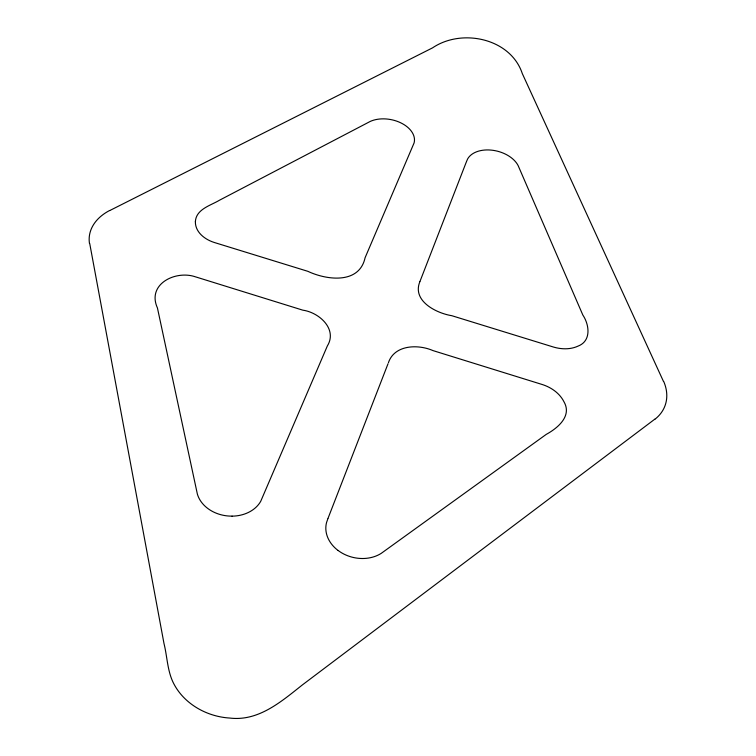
<?xml version="1.0" encoding="UTF-8"?>
<svg xmlns="http://www.w3.org/2000/svg" width="756" height="756" viewBox="0 0 756 756"><rect width="100%" height="100%" fill="white"/><g stroke="black" fill="none" stroke-linecap="round" stroke-linejoin="round"><path stroke-width="1.13" d="M388.423 362.7C394.415 344.736 417.955 344.037 432.933 350.576L541.891 384.407A43.224 31.988 18.4 0 1 543.148 384.813C551.767 387.752 559.78 393.479 563.948 401.738C572.292 416.159 557.541 428.198 546.276 434.36L381.156 553.411A33.736 27.282 13.3 0 1 340.342 552.031L338.017 550.434M466.499 161.548L467.633 158.949A27.329 17.823 14 0 1 488.735 149.943L490.984 150.094A27.282 17.794 14 0 1 518.125 165.573L582.838 315.025C589.34 324.721 591.523 340.89 578.17 346.059C570.704 349.546 562.02 349.433 554.205 347.25A40.881 28.633 17.6 0 1 552.967 346.891L451.842 315.706C436.165 313.173 411.897 300.888 419.873 281.686M466.376 161.86L419.967 281.449M328.047 518.276L388.026 363.74M327.924 518.588L326.554 522.509A33.803 27.329 13.3 0 0 338.008 550.434M654.819 419.164L302.466 684.851C281.572 701.36 258.552 721.64 229.654 718.039C206.482 716.641 183.311 703.553 173.048 682.252C167.293 670.137 167.208 656.321 163.986 643.498L89.709 243.46M109.752 210.555L432.564 47.855C461.84 27.991 510.64 38.301 522.292 73.549L663.485 381.468M232.045 516.14L229.144 516.064A33.633 26.866 6.2 0 1 197.363 494.065L157.428 307.947C146.607 284.076 175.685 269.892 195.558 276.876A42.402 30.722 4.9 0 1 196.777 277.235L302.854 310.177C319.126 312.426 337.734 329.134 327.339 345.974L260.725 501.304A33.633 26.866 6.2 0 1 232.045 516.15M663.702 381.449A55.519 39.709 20.3 0 1 654.923 419.249M89.473 243.47A54.007 37.696 3.9 0 1 109.667 210.48M195.369 221.735C195.237 232.12 204.706 239.34 213.768 242.307A40.068 27.613 6.7 0 0 214.94 242.685L307.9 271.338C326.8 280.23 359.308 284.379 365.082 257.758L414.09 142.931A27.14 17.634 11.1 0 0 404.214 124.731L402.362 123.653A27.093 17.596 11.1 0 0 370.27 121.414L219.401 200.264C210.669 205.509 196.012 209.157 195.369 221.735"/></g></svg>
